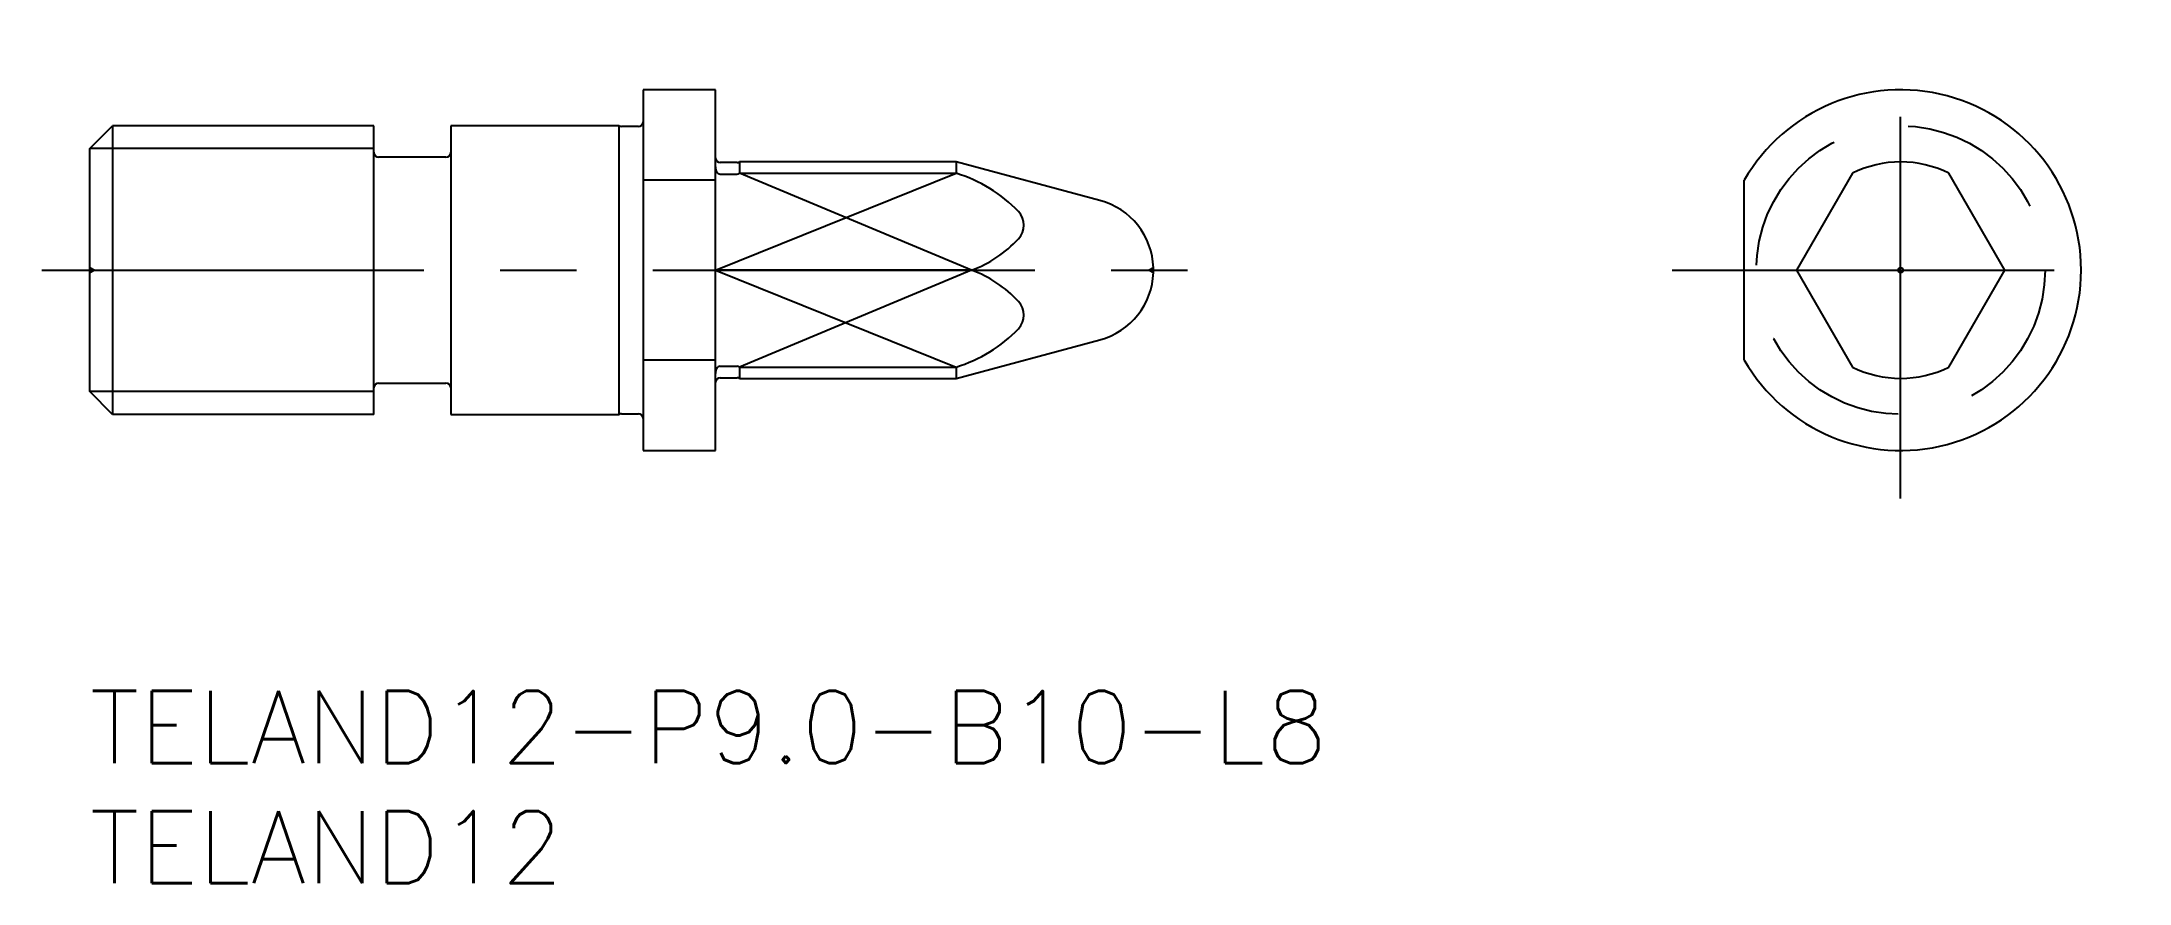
# Model space of a CAD drawing. Extents: x -2 to 84.8, y -8 to 27.
import ezdxf

# ---------------------------------------------------------------- set-up
doc = ezdxf.new("R2010")
doc.units = 0
doc.header["$LTSCALE"] = 0.5
doc.linetypes.add('CENTER', pattern=[50.8, 31.75, -6.35, 6.35, -6.35])
doc.linetypes.add('DASHED', pattern=[19.05, 12.7, -6.35])
for name, color, linetype in [('MSM_CENTER', 1, 'CENTER'), ('MSM_CONTINUOUS', 7, 'CONTINUOUS'), ('MSM_DASHED', 4, 'DASHED'), ('MSM_NARROW', 5, 'CONTINUOUS'), ('MSM_PART_NUMBER', 7, 'CONTINUOUS')]:
    doc.layers.add(name, color=color, linetype=linetype)
doc.styles.get("Standard").update_dxf_attribs({"font": 'txt.shx', "height": 0.5, "bigfont": 'bigfont.shx'})

# ---------------------------------------------------------------- blocks, each defined once
blk = doc.blocks.new('*U22')
at = {"layer": 'MSM_PART_NUMBER'}
blk.add_text('TELAND12-P9.0-B10-L8', height=3, dxfattribs=at).set_placement((0, -3))
blk = doc.blocks.new('*U23')
at = {"layer": 'MSM_PART_NUMBER'}
blk.add_text('TELAND12', height=3, dxfattribs=at).set_placement((0, -8))

msp = doc.modelspace()

# ---------------------------------------------------------------- linework, layer by layer
at = {"layer": 'MSM_CENTER'}
for p, q in [((75.259, 8), (75.259, 27)), ((-2, 17.5), (46.201, 17.5)), ((65.759, 17.5), (84.759, 17.5))]:
    msp.add_line(p, q, dxfattribs=at)
at = {"layer": 'MSM_CONTINUOUS'}
for p, q in [((26, 25), (23, 25)), ((23, 25), (23, 10)), ((26, 10), (26, 25)), ((0, 22.553), (0.947, 23.5)), ((11.8, 23.5), (0.947, 23.5)), ((0.947, 23.5), (0.947, 11.5)), ((11.8, 11.5), (11.8, 23.5)), ((22, 23.5), (15, 23.5)), ((15, 23.5), (15, 11.5)), ((22, 11.5), (22, 23.5)), ((22.8, 23.475), (22.097, 23.475)), ((0, 12.447), (0, 22.553)), ((14.8, 22.2), (12, 22.2)), ((26.903, 21.975), (26.2, 21.975)), ((36, 22), (27, 22)), ((27, 22), (27, 21.531)), ((41.98, 20.398), (36, 22)), ((36, 22), (36, 21.531)), ((26, 21.242), (23, 21.242)), ((26.2, 21.492), (26.903, 21.492)), ((27, 21.531), (36, 21.531)), ((68.759, 13.758), (68.759, 21.242)), ((73.259, 21.531), (70.932, 17.5)), ((79.587, 17.5), (77.259, 21.531)), ((36.644, 17.5), (26, 17.5)), ((44.201, 17.401), (44.201, 17.599)), ((70.932, 17.5), (73.259, 13.469)), ((77.259, 13.469), (79.587, 17.5)), ((36, 13), (41.98, 14.602)), ((26, 13.758), (23, 13.758)), ((26.2, 13.508), (26.903, 13.508)), ((26.2, 13.025), (26.903, 13.025)), ((27, 13.469), (36, 13.469)), ((27, 13.469), (27, 13)), ((36, 13.469), (36, 13)), ((0.947, 11.5), (0, 12.447)), ((12, 12.8), (14.8, 12.8)), ((27, 13), (36, 13)), ((11.8, 11.5), (0.947, 11.5)), ((15, 11.5), (22, 11.5)), ((22.097, 11.525), (22.8, 11.525)), ((23, 10), (26, 10))]:
    msp.add_line(p, q, dxfattribs=at)
msp.add_circle((75.259, 17.5), 0.0991, dxfattribs=at)
for centre, radius, start, end in [((75.259, 17.5), 7.5, 209.92643, 150.07357), ((22.097, 23.675), 0.2, 241.04498, 270), ((22.8, 23.675), 0.2, 270, 0), ((12, 22.4), 0.2, 180, 270), ((14.8, 22.4), 0.2, 270, 0), ((26.2, 22.175), 0.2, 180, 270), ((26.358, 21.783), 0.358, 178.26109, 212.67571), ((26.903, 22.175), 0.2, 270, 298.95502), ((75.259, 17.5), 4.5, 63.6122, 116.3878), ((26.221, 21.676), 0.186, 207.72433, 263.50497), ((26.886, 21.672), 0.181, 275.30657, 308.9392), ((34.167, 15.628), 6.181, 44.19156, 72.75262), ((41.203, 17.5), 3, 1.89345, 75), ((37.978, 19.374), 0.838, 317.16545, 42.1613), ((34.93, 22.167), 4.972, 290.16417, 317.4391), ((34.93, 12.833), 4.972, 42.5609, 69.83583), ((41.203, 17.5), 3, 285, 358.10655), ((37.978, 15.626), 0.838, 317.8387, 42.83455), ((34.167, 19.372), 6.181, 287.24738, 315.80844), ((26.358, 13.217), 0.358, 147.32429, 181.73891), ((26.2, 12.825), 0.2, 90, 180), ((26.221, 13.324), 0.186, 96.49503, 152.27567), ((26.886, 13.328), 0.181, 51.0608, 84.69343), ((26.903, 12.825), 0.2, 61.04498, 90), ((75.259, 17.5), 4.5, 243.6122, 296.3878), ((12, 12.6), 0.2, 90, 180), ((14.8, 12.6), 0.2, 0, 90), ((22.097, 11.325), 0.2, 90, 118.95502), ((22.8, 11.325), 0.2, 0, 90)]:
    msp.add_arc(centre, radius, start, end, dxfattribs=at)
at = {"layer": 'MSM_DASHED'}
for p, q in [((0.173, 17.5), (0, 17.6)), ((0, 17.4), (0.173, 17.5)), ((44.201, 17.599), (44.03, 17.5)), ((44.03, 17.5), (44.201, 17.401))]:
    msp.add_line(p, q, dxfattribs=at)
msp.add_circle((75.259, 17.5), 6, dxfattribs=at)
at = {"layer": 'MSM_NARROW'}
for p, q in [((11.8, 22.553), (0, 22.553)), ((26, 17.5), (36, 21.531)), ((36.644, 17.5), (27, 21.531)), ((26, 17.5), (36, 13.469)), ((36.644, 17.5), (27, 13.469)), ((11.8, 12.447), (0, 12.447))]:
    msp.add_line(p, q, dxfattribs=at)

# ---------------------------------------------------------------- block references
at = {"layer": 'MSM_CONTINUOUS'}
for name in ['*U22', '*U23']:
    msp.add_blockref(name, (0, 0), dxfattribs=at)

doc.saveas('drawing.dxf')
